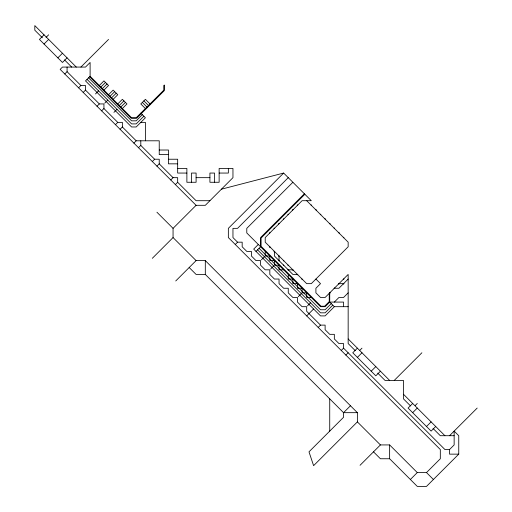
<?xml version="1.0" encoding="UTF-8"?>
<svg xmlns="http://www.w3.org/2000/svg" width="512" height="512" viewBox="0 0 512 512"><rect width="100%" height="100%" fill="white"/><g stroke="black" fill="none" stroke-linecap="round" stroke-linejoin="round"><path stroke-width="0.77" d="M44.032 34.816L39.424 39.424L62.464 62.464L67.072 57.856M46.08 37.376L48.64 34.816M44.032 44.032L48.64 39.424M57.856 57.856L62.464 53.248M64.768 73.984L67.072 71.68L67.072 67.072M80.896 67.072L108.544 39.424M78.592 87.808L80.896 85.504L85.504 85.504L85.504 90.112L99.328 103.936L103.936 103.936L103.936 108.544L117.76 122.368L122.368 122.368L122.368 126.976L136.192 140.8L159.232 140.8L159.232 154.624L168.448 154.624M214.528 182.272L214.528 173.056L209.92 173.056L209.92 182.272L219.136 182.272L219.136 168.448L232.96 168.448L232.96 177.664L205.312 205.312L196.096 205.312L60.16 69.376L62.464 67.072L85.504 67.072L90.112 62.464L90.112 76.288L85.504 80.896L131.584 126.976L136.192 126.976L145.408 117.76L140.8 113.152M83.2 92.416L85.504 90.112M99.328 85.504L103.936 80.896L108.544 85.504L103.936 90.112M100.864 87.04L105.472 82.432M95.488 93.952L98.56 90.88M102.4 88.576L107.008 83.968M97.024 106.24L99.328 103.936M108.544 94.72L113.152 90.112L117.76 94.72L113.152 99.328M110.08 96.256L114.688 91.648M104.704 103.168L107.776 100.096M111.616 97.792L116.224 93.184M101.632 110.848L103.936 108.544M117.76 103.936L122.368 99.328L126.976 103.936L122.368 108.544M119.296 105.472L123.904 100.864M113.92 112.384L116.992 109.312M120.832 107.008L125.44 102.4M115.456 124.672L117.76 122.368M120.064 129.28L122.368 126.976M142.336 114.688L136.192 120.832L131.584 120.832L88.576 77.824M143.872 116.224L136.192 123.904L131.584 123.904L87.04 79.36M133.888 143.104L136.192 140.8M138.496 147.712L140.8 145.408L140.8 140.8M152.32 161.536L154.624 159.232L159.232 159.232L159.232 163.84L173.056 177.664L177.664 177.664L177.664 182.272L196.096 200.704L209.92 200.704M156.928 166.144L159.232 163.84M170.752 179.968L173.056 177.664M175.36 184.576L177.664 182.272M205.312 260.608L205.312 274.432L343.552 412.672L343.552 417.28L308.992 451.84L313.6 465.664L357.376 421.888L357.376 412.672L205.312 260.608L196.096 260.608L173.056 237.568L173.056 228.352L196.096 205.312M152.32 258.304L173.056 237.568M175.731 280.973L196.096 260.608M306.694 200.698L348.16 242.176L348.16 246.784L311.296 283.648L306.688 283.648L265.216 242.176L265.216 237.568L302.086 200.698L311.29 200.698L283.648 173.056L228.352 228.352L228.352 237.568L440.32 449.536L440.32 458.752L426.496 472.576L417.28 472.576L389.632 444.928L380.416 444.928L357.376 421.888M288.256 177.664L237.568 228.352L232.96 228.352L232.96 237.568L237.568 242.176L242.176 242.176L242.176 246.784L246.784 251.392L251.392 251.392L251.392 256L256 260.608L260.608 260.608L260.608 265.216L265.216 269.824L269.824 269.824L269.824 274.432L274.432 279.04L279.04 279.04L279.04 283.648L283.648 288.256L288.256 288.256L288.256 292.864L292.864 297.472L297.472 297.472L297.472 302.08L302.08 306.688L306.688 306.688L306.688 311.296L320.512 325.12L325.12 325.12L325.12 329.728L329.728 334.336L334.336 334.336L334.336 338.944L338.944 343.552L343.552 343.552L343.552 348.16L444.928 449.536L449.536 449.536L454.144 444.928L454.144 431.104L458.752 435.712L458.752 454.144L426.496 486.4L417.28 486.4L389.632 458.752L389.632 444.928M292.864 182.272L246.784 228.352L246.784 232.96L320.512 306.688L325.12 306.688L329.728 302.08L343.552 302.08L343.552 306.688M235.264 244.48L237.568 242.176M304.384 193.792L260.608 237.568L260.608 246.784L256 251.392M304.864 194.272L261.088 238.048L261.088 246.304L320.992 306.208L324.64 306.208L329.248 301.6L329.248 293.344M258.304 244.48L253.696 249.088L320.512 315.904L325.12 315.904L334.336 306.688L348.16 306.688M261.376 259.84L264.448 256.768M270.592 269.056L273.664 265.984M298.24 296.704L301.312 293.632M307.456 305.92L310.528 302.848M306.688 315.904L313.6 308.992M348.16 279.04L338.944 288.256L334.336 288.256M331.264 303.616L325.12 309.76L320.512 309.76L259.072 248.32M334.336 302.08L338.944 297.472L343.552 297.472L348.16 292.864M332.8 305.152L325.12 312.832L320.512 312.832L257.536 249.856M318.208 327.424L320.512 325.12M341.248 350.464L343.552 348.16M345.856 355.072L348.16 352.768M357.376 348.16L352.768 352.768L375.808 375.808L380.416 371.2M359.936 350.208L361.984 348.16M357.376 357.376L361.984 352.768M371.2 371.2L375.808 366.592M350.464 405.76L343.552 412.672L357.376 412.672M394.24 380.416L421.888 352.768M412.672 403.456L408.064 408.064L431.104 431.104L435.712 426.496M415.232 405.504L417.28 403.456M360.051 465.293L380.416 444.928M412.672 412.672L417.28 408.064M426.496 426.496L431.104 421.888M449.536 435.712L477.184 408.064M410.368 479.488L417.28 472.576M221.44 189.184L283.648 173.056M140.8 122.368L145.408 122.368L145.408 140.8M159.232 150.016L168.448 150.016L168.448 163.84L177.664 163.84M168.448 159.232L177.664 159.232L177.664 173.056L186.88 173.056M177.664 168.448L186.88 168.448L186.88 182.272L196.096 182.272L196.096 173.056L191.488 173.056L191.488 182.272M219.136 173.056L228.352 173.056L228.352 168.448M196.096 177.664L209.92 177.664M297.792 204.998L297.312 204.998L297.312 205.478M311.059 205.062L311.539 205.062L311.539 205.542M293.152 209.638L292.672 209.638L292.672 210.118M315.667 209.67L316.147 209.67L316.147 210.15M288.512 214.278L288.032 214.278L288.032 214.758M320.275 214.278L320.755 214.278L320.755 214.758M283.872 218.918L283.392 218.918L283.392 219.405M324.883 218.886L325.363 218.886L325.363 219.366M329.491 223.494L329.971 223.494L329.971 223.974M279.232 223.558L278.752 223.558L278.752 224.045M274.592 228.198L274.112 228.198L274.112 228.685M334.099 228.102L334.579 228.102L334.579 228.582M338.707 232.71L339.187 232.71L339.187 233.19M269.952 232.838L269.472 232.838L269.472 233.325M343.315 237.318L343.795 237.318L343.795 237.798M279.283 256.243L278.803 256.243L278.803 255.763M279.283 260.851L278.803 260.851L278.803 260.371M283.891 260.851L283.411 260.851L283.411 260.371M283.891 265.459L283.411 265.459L283.411 264.979M288.499 265.459L288.019 265.459L288.019 264.979M283.648 269.824L279.04 269.824L279.04 265.216L274.432 265.216L274.432 260.608L269.824 260.608L269.824 256L265.216 256L265.216 251.392M288.256 269.824L292.864 269.824M288.499 270.067L288.019 270.067L288.019 269.587M293.107 270.067L292.627 270.067L292.627 269.587M205.312 274.432L196.096 274.432L189.184 267.52M297.472 274.432L292.864 274.432L274.432 256L274.432 251.392M297.792 274.752L297.312 274.752L297.312 274.272M302.432 279.392L301.952 279.392L301.952 278.912M343.264 279.328L343.84 279.328L343.84 278.752M338.944 283.648L343.552 283.648M338.656 283.936L339.232 283.936L339.232 283.36M343.264 283.936L343.84 283.936L343.84 283.36M334.048 288.544L334.624 288.544L334.624 287.968M329.44 293.152L330.016 293.152L330.016 292.576M311.296 297.472L306.688 297.472L306.688 292.864L302.08 292.864L302.08 288.256L297.472 288.256L297.472 283.648L292.864 283.648L292.864 279.04L288.256 279.04L288.256 274.432M454.144 435.712L440.32 435.712L433.056 428.448M458.752 454.144L449.536 454.144L449.536 449.536M389.632 458.752L380.416 458.752L373.504 451.84M150.016 103.936L145.408 99.328L140.8 103.936L145.408 108.544M143.872 100.864L148.48 105.472M142.336 102.4L146.944 107.008M315.904 279.04L320.512 283.648L315.904 288.256L315.904 292.864L320.512 297.472L325.12 297.472L348.16 274.432L348.16 343.552L355.206 350.598M334.336 306.688L329.728 302.08L329.728 292.864M90.112 76.288L131.584 117.76L136.192 117.76L163.84 90.112L163.84 85.504L164.32 85.024L164.32 90.592L136.672 118.24L131.104 118.24L89.632 76.768M76.288 67.072L34.816 25.6L34.816 30.208L42.406 37.798M348.16 338.944L389.632 380.416M403.456 394.24L444.928 435.712M64.493 59.885L71.68 67.072M377.76 373.152L385.024 380.416L403.456 380.416L403.456 398.848L410.502 405.894M67.072 71.68L80.896 85.504M140.8 145.408L154.624 159.232M426.496 472.576L433.408 479.488M156.928 212.224L173.056 228.352M329.728 398.848L329.728 431.104M279.04 256L279.04 260.608M269.952 247.059L269.472 247.059L269.472 246.573L269.952 247.059M274.592 251.699L274.112 251.699L274.112 251.213L274.592 251.699"/></g></svg>
